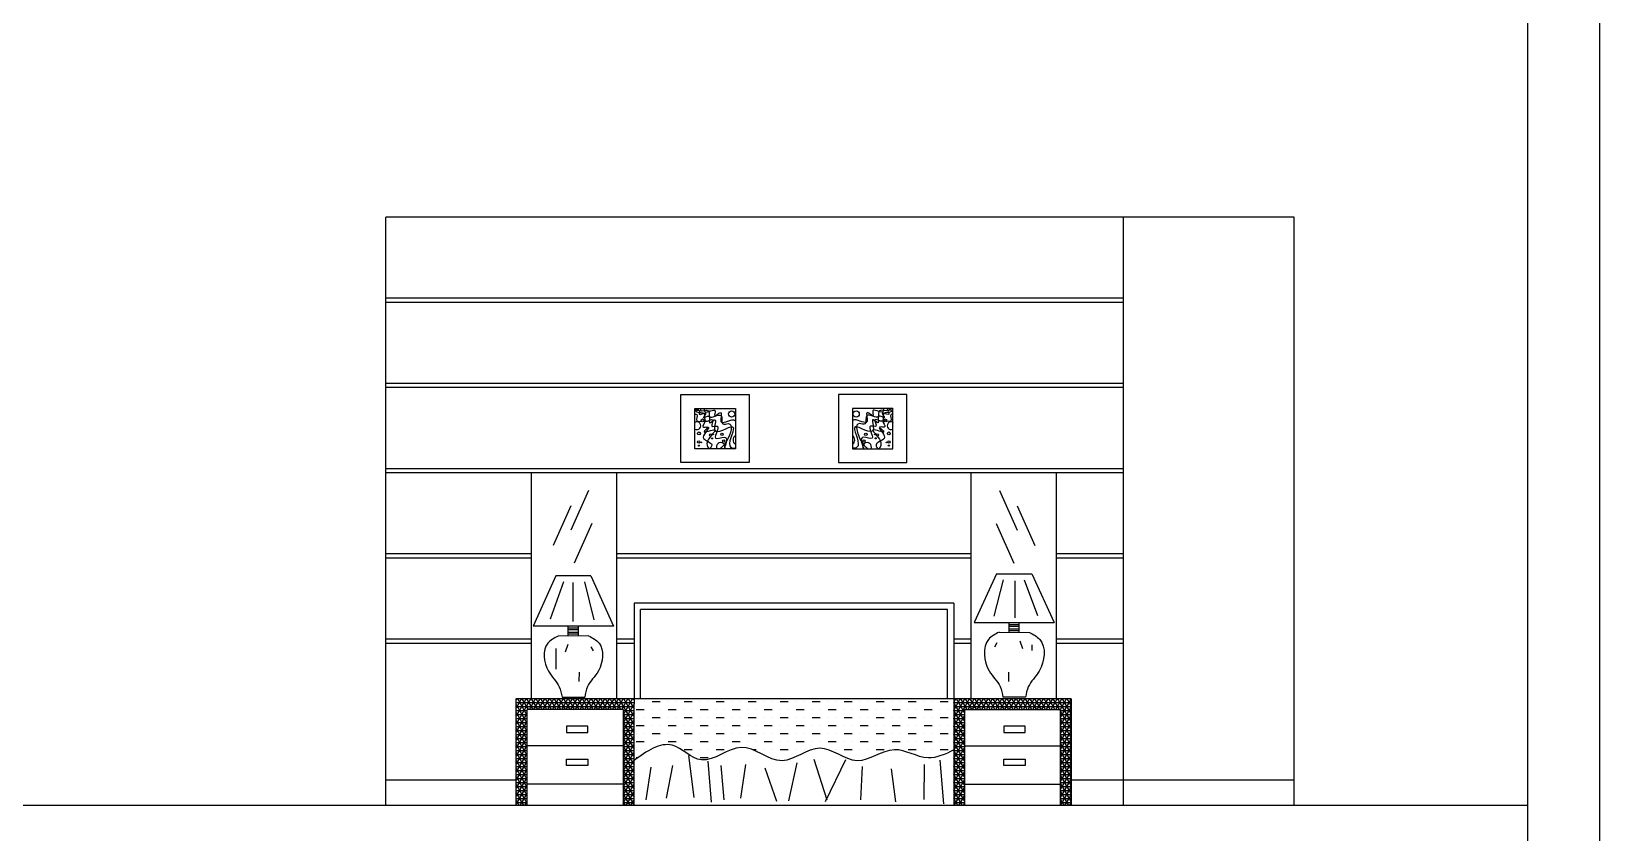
# Model space of a CAD drawing. Header units: inches. Extents: x 8.9 to 51.4, y 11.8 to 36.6.
# Drawn here: x 22.56 to 29.92, y 16.94 to 20.7 of the extents above; entities that cross this region are included whole.
import ezdxf

# ---------------------------------------------------------------- set-up
doc = ezdxf.new("R2010")
doc.units = ezdxf.units.IN
doc.header["$MEASUREMENT"] = 0
for name, color, linetype in [('02', 2, 'Continuous'), ('1', 1, 'Continuous'), ('4', 4, 'Continuous'), ('8', 8, 'Continuous'), ('kadrbm', 4, 'Continuous')]:
    doc.layers.add(name, color=color, linetype=linetype)

# ---------------------------------------------------------------- blocks, each defined once
blk = doc.blocks.new('kadrbm')
at = {"layer": 'kadrbm', "color": 4}
blk.add_lwpolyline([(0, 0), (0, 24.7972), (21, 24.7972), (21, 0), (0, 0)], close=True, dxfattribs=at)
blk.add_lwpolyline([(20.6631, 0.3257), (20.6631, 24.4603), (0.3369, 24.4603), (0.3369, 0.3257), (20.6631, 0.3257)], dxfattribs=at)

msp = doc.modelspace()

# ---------------------------------------------------------------- hatches: boundary and pattern name
at = {"layer": '8'}
h = msp.add_hatch(dxfattribs=at)
h.set_pattern_fill('NET3', color=256, scale=0.15, style=0)
h.set_pattern_definition([(180, (-12.460551, -18.132094), (0, 0.01875), []), (120, (-12.460551, -18.132094), (0.016237976, 0.009375), []), (60, (-12.460551, -18.132094), (0.016237976, -0.009375), [])])
h.paths.add_polyline_path([(26.9396, 17.5153), (26.9396, 17.0653), (26.8896, 17.0653), (26.8896, 17.5653), (27.4396, 17.5653), (27.4396, 17.0653), (27.3896, 17.0653), (27.3896, 17.5153)])
h.paths.add_polyline_path([(24.8896, 17.5153), (24.8896, 17.0653), (24.8396, 17.0653), (24.8396, 17.5653), (25.3896, 17.5653), (25.3896, 17.0653), (25.3396, 17.0653), (25.3396, 17.5153)])

# ---------------------------------------------------------------- linework, layer by layer
at = {"layer": '02'}
for p, q in [((27.686, 19.4453), (24.226, 19.4453)), ((27.686, 19.4253), (24.226, 19.4253)), ((27.686, 19.0453), (24.226, 19.0453)), ((27.686, 19.0253), (24.226, 19.0253)), ((25.6757, 18.9282), (25.8657, 18.9282)), ((25.6757, 18.7387), (25.6757, 18.9282)), ((25.8657, 18.9282), (25.8657, 18.7387)), ((26.6045, 18.9282), (26.4145, 18.9282)), ((26.4145, 18.9282), (26.4145, 18.7387)), ((26.6045, 18.7387), (26.6045, 18.9282)), ((25.8657, 18.7387), (25.6757, 18.7387)), ((26.4145, 18.7387), (26.6045, 18.7387)), ((27.686, 18.6453), (24.226, 18.6453)), ((27.686, 18.6253), (24.226, 18.6253)), ((24.9096, 18.2453), (24.226, 18.2453)), ((26.9706, 18.2453), (25.3096, 18.2453)), ((27.686, 18.2453), (27.3706, 18.2453)), ((24.9096, 18.2253), (24.226, 18.2253)), ((26.9706, 18.2253), (25.3096, 18.2253)), ((27.686, 18.2253), (27.3706, 18.2253)), ((25.0597, 18.1154), (24.9976, 17.94)), ((25.1039, 18.1112), (25.1039, 17.9284)), ((25.1575, 18.1154), (25.2018, 17.9358)), ((27.1217, 18.1241), (27.0775, 17.953)), ((27.1754, 18.1199), (27.1754, 17.9457)), ((27.2196, 18.1241), (27.2817, 17.9573)), ((25.1301, 17.898), (25.0821, 17.898)), ((25.1301, 17.89), (25.0821, 17.89)), ((25.1301, 17.877), (25.0821, 17.8768)), ((25.1301, 17.869), (25.0821, 17.8688)), ((27.1491, 17.9153), (27.1971, 17.9153)), ((27.1491, 17.9073), (27.1971, 17.9073)), ((27.1491, 17.8943), (27.1971, 17.894)), ((27.1491, 17.8863), (27.1971, 17.886)), ((24.9096, 17.8453), (24.226, 17.8453)), ((24.9096, 17.8253), (24.226, 17.8253)), ((25.0239, 17.8022), (25.0239, 17.7057)), ((25.0797, 17.8211), (25.067, 17.7854)), ((25.1881, 17.8106), (25.1986, 17.7906)), ((25.3906, 17.8453), (25.3096, 17.8453)), ((25.3906, 17.8253), (25.3096, 17.8253)), ((26.9706, 17.8453), (26.8896, 17.8453)), ((26.9706, 17.8253), (26.8896, 17.8253)), ((27.0912, 17.8279), (27.0806, 17.8079)), ((27.1996, 17.8384), (27.2122, 17.8027)), ((27.2553, 17.8195), (27.2553, 17.7921)), ((27.686, 17.8453), (27.3706, 17.8453)), ((27.686, 17.8253), (27.3706, 17.8253)), ((25.1333, 17.691), (25.1323, 17.6479)), ((27.1459, 17.691), (27.1469, 17.6479)), ((25.3396, 17.5153), (24.8896, 17.5153)), ((24.8896, 17.0653), (24.8896, 17.5153)), ((25.3396, 17.5153), (25.3396, 17.0653)), ((25.4003, 17.5513), (25.4003, 17.5513)), ((25.4378, 17.5138), (25.4003, 17.5138)), ((25.4378, 17.5513), (25.4378, 17.5513)), ((25.5128, 17.5513), (25.4753, 17.5513)), ((25.4753, 17.5138), (25.4753, 17.5138)), ((25.5128, 17.5138), (25.5128, 17.5138)), ((25.5503, 17.5513), (25.5503, 17.5513)), ((25.5878, 17.5138), (25.5503, 17.5138)), ((25.5878, 17.5513), (25.5878, 17.5513)), ((25.6628, 17.5513), (25.6253, 17.5513)), ((25.6253, 17.5138), (25.6253, 17.5138)), ((25.6628, 17.5138), (25.6628, 17.5138)), ((25.7003, 17.5513), (25.7003, 17.5513)), ((25.7378, 17.5138), (25.7003, 17.5138)), ((25.7378, 17.5513), (25.7378, 17.5513)), ((25.8128, 17.5513), (25.7753, 17.5513)), ((25.7753, 17.5138), (25.7753, 17.5138)), ((25.8128, 17.5138), (25.8128, 17.5138)), ((25.8503, 17.5513), (25.8503, 17.5513)), ((25.8878, 17.5138), (25.8503, 17.5138)), ((25.8878, 17.5513), (25.8878, 17.5513)), ((25.9628, 17.5513), (25.9253, 17.5513)), ((25.9253, 17.5138), (25.9253, 17.5138)), ((25.9628, 17.5138), (25.9628, 17.5138)), ((26.0003, 17.5513), (26.0003, 17.5513)), ((26.0378, 17.5138), (26.0003, 17.5138)), ((26.0378, 17.5513), (26.0378, 17.5513)), ((26.1128, 17.5513), (26.0753, 17.5513)), ((26.0753, 17.5138), (26.0753, 17.5138)), ((26.1128, 17.5138), (26.1128, 17.5138)), ((26.1503, 17.5513), (26.1503, 17.5513)), ((26.1878, 17.5138), (26.1503, 17.5138)), ((26.1878, 17.5513), (26.1878, 17.5513)), ((26.2628, 17.5513), (26.2253, 17.5513)), ((26.2253, 17.5138), (26.2253, 17.5138)), ((26.2628, 17.5138), (26.2628, 17.5138)), ((26.3003, 17.5513), (26.3003, 17.5513)), ((26.3378, 17.5138), (26.3003, 17.5138)), ((26.3378, 17.5513), (26.3378, 17.5513)), ((26.4128, 17.5513), (26.3753, 17.5513)), ((26.3753, 17.5138), (26.3753, 17.5138)), ((26.4128, 17.5138), (26.4128, 17.5138)), ((26.4503, 17.5513), (26.4503, 17.5513)), ((26.4878, 17.5138), (26.4503, 17.5138)), ((26.4878, 17.5513), (26.4878, 17.5513)), ((26.5628, 17.5513), (26.5253, 17.5513)), ((26.5253, 17.5138), (26.5253, 17.5138)), ((26.5628, 17.5138), (26.5628, 17.5138)), ((26.6003, 17.5513), (26.6003, 17.5513)), ((26.6378, 17.5138), (26.6003, 17.5138)), ((26.6378, 17.5513), (26.6378, 17.5513)), ((26.7128, 17.5513), (26.6753, 17.5513)), ((26.6753, 17.5138), (26.6753, 17.5138)), ((26.7128, 17.5138), (26.7128, 17.5138)), ((26.7503, 17.5513), (26.7503, 17.5513)), ((26.7878, 17.5138), (26.7503, 17.5138)), ((26.7878, 17.5513), (26.7878, 17.5513)), ((26.8628, 17.5513), (26.8253, 17.5513)), ((26.8253, 17.5138), (26.8253, 17.5138)), ((26.8628, 17.5138), (26.8628, 17.5138)), ((26.9396, 17.5153), (27.3896, 17.5153)), ((26.9396, 17.5153), (26.9396, 17.0653)), ((27.3896, 17.0653), (27.3896, 17.5153)), ((25.4003, 17.4763), (25.4003, 17.4763)), ((25.4378, 17.4388), (25.4003, 17.4388)), ((25.4378, 17.4763), (25.4378, 17.4763)), ((25.5128, 17.4763), (25.4753, 17.4763)), ((25.4753, 17.4388), (25.4753, 17.4388)), ((25.5128, 17.4388), (25.5128, 17.4388)), ((25.5503, 17.4763), (25.5503, 17.4763)), ((25.5878, 17.4388), (25.5503, 17.4388)), ((25.5878, 17.4763), (25.5878, 17.4763)), ((25.6628, 17.4763), (25.6253, 17.4763)), ((25.6253, 17.4388), (25.6253, 17.4388)), ((25.6628, 17.4388), (25.6628, 17.4388)), ((25.7003, 17.4763), (25.7003, 17.4763)), ((25.7378, 17.4388), (25.7003, 17.4388)), ((25.7378, 17.4763), (25.7378, 17.4763)), ((25.8128, 17.4763), (25.7753, 17.4763)), ((25.7753, 17.4388), (25.7753, 17.4388)), ((25.8128, 17.4388), (25.8128, 17.4388)), ((25.8503, 17.4763), (25.8503, 17.4763)), ((25.8878, 17.4388), (25.8503, 17.4388)), ((25.8878, 17.4763), (25.8878, 17.4763)), ((25.9628, 17.4763), (25.9253, 17.4763)), ((25.9253, 17.4388), (25.9253, 17.4388)), ((25.9628, 17.4388), (25.9628, 17.4388)), ((26.0003, 17.4763), (26.0003, 17.4763)), ((26.0378, 17.4388), (26.0003, 17.4388)), ((26.0378, 17.4763), (26.0378, 17.4763)), ((26.1128, 17.4763), (26.0753, 17.4763)), ((26.0753, 17.4388), (26.0753, 17.4388)), ((26.1128, 17.4388), (26.1128, 17.4388)), ((26.1503, 17.4763), (26.1503, 17.4763)), ((26.1878, 17.4388), (26.1503, 17.4388)), ((26.1878, 17.4763), (26.1878, 17.4763)), ((26.2628, 17.4763), (26.2253, 17.4763)), ((26.2253, 17.4388), (26.2253, 17.4388)), ((26.2628, 17.4388), (26.2628, 17.4388)), ((26.3003, 17.4763), (26.3003, 17.4763)), ((26.3378, 17.4388), (26.3003, 17.4388)), ((26.3378, 17.4763), (26.3378, 17.4763)), ((26.4128, 17.4763), (26.3753, 17.4763)), ((26.3753, 17.4388), (26.3753, 17.4388)), ((26.4128, 17.4388), (26.4128, 17.4388)), ((26.4503, 17.4763), (26.4503, 17.4763)), ((26.4878, 17.4388), (26.4503, 17.4388)), ((26.4878, 17.4763), (26.4878, 17.4763)), ((26.5628, 17.4763), (26.5253, 17.4763)), ((26.5253, 17.4388), (26.5253, 17.4388)), ((26.5628, 17.4388), (26.5628, 17.4388)), ((26.6003, 17.4763), (26.6003, 17.4763)), ((26.6378, 17.4388), (26.6003, 17.4388)), ((26.6378, 17.4763), (26.6378, 17.4763)), ((26.7128, 17.4763), (26.6753, 17.4763)), ((26.6753, 17.4388), (26.6753, 17.4388)), ((26.7128, 17.4388), (26.7128, 17.4388)), ((26.7503, 17.4763), (26.7503, 17.4763)), ((26.7878, 17.4388), (26.7503, 17.4388)), ((26.7878, 17.4763), (26.7878, 17.4763)), ((26.8628, 17.4763), (26.8253, 17.4763)), ((26.8253, 17.4388), (26.8253, 17.4388)), ((26.8628, 17.4388), (26.8628, 17.4388)), ((25.4003, 17.4013), (25.4003, 17.4013)), ((25.4378, 17.3638), (25.4003, 17.3638)), ((25.4378, 17.4013), (25.4378, 17.4013)), ((25.5128, 17.4013), (25.4753, 17.4013)), ((25.4753, 17.3638), (25.4753, 17.3638)), ((25.5128, 17.3638), (25.5128, 17.3638)), ((25.5503, 17.4013), (25.5503, 17.4013)), ((25.5878, 17.3638), (25.5503, 17.3638)), ((25.5878, 17.4013), (25.5878, 17.4013)), ((25.6628, 17.4013), (25.6253, 17.4013)), ((25.6253, 17.3638), (25.6253, 17.3638)), ((25.6628, 17.3638), (25.6628, 17.3638)), ((25.7003, 17.4013), (25.7003, 17.4013)), ((25.7378, 17.3638), (25.7003, 17.3638)), ((25.7378, 17.4013), (25.7378, 17.4013)), ((25.8128, 17.4013), (25.7753, 17.4013)), ((25.7753, 17.3638), (25.7753, 17.3638)), ((25.8128, 17.3638), (25.8128, 17.3638)), ((25.8503, 17.4013), (25.8503, 17.4013)), ((25.8878, 17.3638), (25.8503, 17.3638)), ((25.8878, 17.4013), (25.8878, 17.4013)), ((25.9628, 17.4013), (25.9253, 17.4013)), ((25.9253, 17.3638), (25.9253, 17.3638)), ((25.9628, 17.3638), (25.9628, 17.3638)), ((26.0003, 17.4013), (26.0003, 17.4013)), ((26.0378, 17.3638), (26.0003, 17.3638)), ((26.0378, 17.4013), (26.0378, 17.4013)), ((26.1128, 17.4013), (26.0753, 17.4013)), ((26.0753, 17.3638), (26.0753, 17.3638)), ((26.1128, 17.3638), (26.1128, 17.3638)), ((26.1503, 17.4013), (26.1503, 17.4013)), ((26.1878, 17.3638), (26.1503, 17.3638)), ((26.1878, 17.4013), (26.1878, 17.4013)), ((26.2628, 17.4013), (26.2253, 17.4013)), ((26.2253, 17.3638), (26.2253, 17.3638)), ((26.2628, 17.3638), (26.2628, 17.3638)), ((26.3003, 17.4013), (26.3003, 17.4013)), ((26.3378, 17.3638), (26.3003, 17.3638)), ((26.3378, 17.4013), (26.3378, 17.4013)), ((26.4128, 17.4013), (26.3753, 17.4013)), ((26.3753, 17.3638), (26.3753, 17.3638)), ((26.4128, 17.3638), (26.4128, 17.3638)), ((26.4503, 17.4013), (26.4503, 17.4013)), ((26.4878, 17.3638), (26.4503, 17.3638)), ((26.4878, 17.4013), (26.4878, 17.4013)), ((26.5628, 17.4013), (26.5253, 17.4013)), ((26.5253, 17.3638), (26.5253, 17.3638)), ((26.5628, 17.3638), (26.5628, 17.3638)), ((26.6003, 17.4013), (26.6003, 17.4013)), ((26.6378, 17.3638), (26.6003, 17.3638)), ((26.6378, 17.4013), (26.6378, 17.4013)), ((26.7128, 17.4013), (26.6753, 17.4013)), ((26.6753, 17.3638), (26.6753, 17.3638)), ((26.7128, 17.3638), (26.7128, 17.3638)), ((26.7503, 17.4013), (26.7503, 17.4013)), ((26.7878, 17.3638), (26.7503, 17.3638)), ((26.7878, 17.4013), (26.7878, 17.4013)), ((26.8628, 17.4013), (26.8253, 17.4013)), ((26.8253, 17.3638), (26.8253, 17.3638)), ((26.8628, 17.3638), (26.8628, 17.3638)), ((25.3396, 17.3453), (24.8896, 17.3453)), ((25.4003, 17.3263), (25.4003, 17.3263)), ((25.4078, 17.2888), (25.4003, 17.2888)), ((25.4378, 17.3263), (25.4378, 17.3263)), ((25.6628, 17.3263), (25.6253, 17.3263)), ((25.6465, 17.3006), (25.6709, 17.1038)), ((25.7003, 17.3263), (25.7003, 17.3263)), ((25.7378, 17.2888), (25.7003, 17.2888)), ((25.7378, 17.3263), (25.7378, 17.3263)), ((25.8128, 17.3263), (25.7753, 17.3263)), ((25.9628, 17.3263), (25.9484, 17.3263)), ((26.0003, 17.3263), (26.0003, 17.3263)), ((26.0378, 17.3263), (26.0378, 17.3263)), ((26.1128, 17.3263), (26.0753, 17.3263)), ((26.1503, 17.3263), (26.1503, 17.3263)), ((26.1878, 17.3263), (26.1878, 17.3263)), ((26.2332, 17.2824), (26.2941, 17.0917)), ((26.3814, 17.2803), (26.286, 17.0835)), ((26.3003, 17.3263), (26.3003, 17.3263)), ((26.3378, 17.3263), (26.3378, 17.3263)), ((26.4128, 17.3263), (26.3753, 17.3263)), ((26.4503, 17.3263), (26.4503, 17.3263)), ((26.4878, 17.3263), (26.4878, 17.3263)), ((26.5628, 17.3263), (26.5253, 17.3263)), ((26.6003, 17.3263), (26.6003, 17.3263)), ((26.6378, 17.3263), (26.6378, 17.3263)), ((26.7128, 17.3263), (26.6753, 17.3263)), ((26.7503, 17.3263), (26.7503, 17.3263)), ((26.7878, 17.3263), (26.7878, 17.3263)), ((26.8628, 17.3263), (26.8253, 17.3263)), ((26.9396, 17.3453), (27.3896, 17.3453)), ((25.4699, 17.2458), (25.4456, 17.0917)), ((25.5714, 17.254), (25.541, 17.0998)), ((25.7364, 17.2737), (25.7527, 17.081)), ((25.7968, 17.254), (25.811, 17.0917)), ((25.9125, 17.258), (25.8901, 17.0998)), ((26.0038, 17.2418), (26.0586, 17.0856)), ((26.154, 17.2661), (26.1155, 17.0876)), ((26.4606, 17.2479), (26.4525, 17.0917)), ((26.5966, 17.2377), (26.6169, 17.0835)), ((26.7509, 17.258), (26.7488, 17.0937)), ((26.824, 17.2783), (26.8422, 17.0734)), ((28.6102, 17.0653), (23.9714, 17.0653))]:
    msp.add_line(p, q, dxfattribs=at)
for points in [[(25.0746, 17.4078), (25.1746, 17.4078), (25.1746, 17.4378), (25.0746, 17.4378)], [(27.1246, 17.4078), (27.2246, 17.4078), (27.2246, 17.4378), (27.1246, 17.4378)], [(25.0746, 17.2828), (25.1746, 17.2828), (25.1746, 17.2528), (25.0746, 17.2528)], [(27.1246, 17.2828), (27.2246, 17.2828), (27.2246, 17.2528), (27.1246, 17.2528)]]:
    msp.add_lwpolyline(points, close=True, dxfattribs=at)
for centre, radius in [((25.8482, 18.902), 0.0145), ((26.432, 18.902), 0.0145), ((25.7116, 18.8717), 0.00671), ((26.5686, 18.8717), 0.00671), ((25.6948, 18.8107), 0.00671), ((25.6937, 18.7709), 0.00526), ((25.6948, 18.7534), 0.00263), ((25.7061, 18.7689), 0.00155), ((25.7492, 18.8032), 0.00526), ((25.7571, 18.7875), 0.00263), ((25.7614, 18.8062), 0.00155), ((25.8029, 18.8066), 0.00589), ((25.8111, 18.7751), 0.00532), ((26.4691, 18.7751), 0.00532), ((26.4774, 18.8066), 0.00589), ((26.5188, 18.8062), 0.00155), ((26.5232, 18.7875), 0.00263), ((26.531, 18.8032), 0.00526), ((26.5741, 18.7689), 0.00155), ((26.5855, 18.8107), 0.00671), ((26.5865, 18.7709), 0.00526), ((26.5855, 18.7534), 0.00263)]:
    msp.add_circle(centre, radius, dxfattribs=at)
for centre, radius, start, end in [((25.6844, 18.8468), 0.0186, 242.05431, 117.94569), ((26.5958, 18.8468), 0.0186, 62.05431, 297.94569), ((25.7971, 18.7477), 0.0202, 333.39164, 206.60836), ((25.8787, 18.7797), 0.024, 122.80985, 237.19015), ((26.4015, 18.7797), 0.024, 302.80985, 57.19015), ((26.4832, 18.7477), 0.0202, 333.39164, 206.60836)]:
    msp.add_arc(centre, radius, start, end, dxfattribs=at)
for points, knots in [([(25.6757, 18.9282), (25.6852, 18.9271), (25.7001, 18.9254), (25.6745, 18.9178), (25.7054, 18.9226), (25.6828, 18.8871), (25.7435, 18.9217), (25.7013, 18.87), (25.7572, 18.9107), (25.7325, 18.8411), (25.7871, 18.8991), (25.7384, 18.7761), (25.9043, 18.8945), (25.8165, 18.7518), (25.8527, 18.7414), (25.8657, 18.7411)], [0, 0, 0, 0, 16.280715, 25.684268, 39.189113, 55.433844, 86.229791, 109.286605, 136.176087, 167.785543, 195.619096, 243.324653, 329.511929, 419.228211, 453.740465, 453.740465, 453.740465, 453.740465]), ([(25.6757, 18.9014), (25.6793, 18.9015), (25.6942, 18.9007), (25.6676, 18.8516), (25.7426, 18.8833), (25.6985, 18.8339), (25.7656, 18.8505), (25.6823, 18.7829), (25.7642, 18.7694), (25.7534, 18.7474), (25.7464, 18.7387)], [39.647024, 39.647024, 39.647024, 39.647024, 48.838279, 79.378652, 116.670814, 143.24767, 167.197718, 219.70796, 269.20604, 297.36347, 297.36347, 297.36347, 297.36347]), ([(25.6761, 18.9275), (25.6783, 18.9209), (25.6846, 18.9023), (25.733, 18.9189), (25.7092, 18.8484), (25.7784, 18.8938), (25.7408, 18.8345), (25.8073, 18.8586), (25.7453, 18.7682), (25.8362, 18.809), (25.8248, 18.7684), (25.8125, 18.7387)], [0, 0, 0, 0, 18.819499, 52.903495, 89.763671, 125.722509, 155.844007, 180.691215, 236.543519, 276.832825, 339.461592, 339.461592, 339.461592, 339.461592]), ([(25.7033, 18.9282), (25.7024, 18.9251), (25.6974, 18.9077), (25.7506, 18.9334), (25.7334, 18.8654), (25.8161, 18.924), (25.7932, 18.8431), (25.8624, 18.8732), (25.8355, 18.7792), (25.8046, 18.7474), (25.7928, 18.7387)], [36.964321, 36.964321, 36.964321, 36.964321, 45.354781, 82.707896, 110.025304, 163.715199, 204.691316, 230.545645, 310.953258, 357.102392, 357.102392, 357.102392, 357.102392]), ([(25.7198, 18.9282), (25.7197, 18.9213), (25.7214, 18.8967), (25.7832, 18.9389), (25.7594, 18.8795), (25.8124, 18.9311), (25.7786, 18.834), (25.8421, 18.8811), (25.863, 18.8723), (25.8657, 18.8704)], [63.32945, 63.32945, 63.32945, 63.32945, 80.431513, 127.379737, 148.452704, 178.341109, 219.404104, 278.986817, 289.09555, 289.09555, 289.09555, 289.09555]), ([(26.6045, 18.9282), (26.5951, 18.9271), (26.5802, 18.9254), (26.6057, 18.9178), (26.5748, 18.9226), (26.5975, 18.8871), (26.5368, 18.9217), (26.5789, 18.87), (26.5231, 18.9107), (26.5477, 18.8411), (26.4931, 18.8991), (26.5418, 18.7761), (26.3759, 18.8945), (26.4637, 18.7518), (26.4276, 18.7414), (26.4145, 18.7411)], [0, 0, 0, 0, 16.280715, 25.684268, 39.189113, 55.433844, 86.229791, 109.286605, 136.176087, 167.785543, 195.619096, 243.324653, 329.511929, 419.228211, 453.740465, 453.740465, 453.740465, 453.740465]), ([(26.5604, 18.9282), (26.5605, 18.9213), (26.5589, 18.8967), (26.497, 18.9389), (26.5208, 18.8795), (26.4679, 18.9311), (26.5016, 18.834), (26.4381, 18.8811), (26.4172, 18.8723), (26.4145, 18.8704)], [63.32945, 63.32945, 63.32945, 63.32945, 80.431513, 127.379737, 148.452704, 178.341109, 219.404104, 278.986817, 289.09555, 289.09555, 289.09555, 289.09555]), ([(26.577, 18.9282), (26.5779, 18.9251), (26.5828, 18.9077), (26.5296, 18.9334), (26.5469, 18.8654), (26.4641, 18.924), (26.4871, 18.8431), (26.4179, 18.8732), (26.4447, 18.7792), (26.4757, 18.7474), (26.4875, 18.7387)], [36.964321, 36.964321, 36.964321, 36.964321, 45.354781, 82.707896, 110.025304, 163.715199, 204.691316, 230.545645, 310.953258, 357.102392, 357.102392, 357.102392, 357.102392]), ([(26.6042, 18.9275), (26.6019, 18.9209), (26.5956, 18.9023), (26.5473, 18.9189), (26.571, 18.8484), (26.5019, 18.8938), (26.5395, 18.8345), (26.473, 18.8586), (26.535, 18.7682), (26.4441, 18.809), (26.4555, 18.7684), (26.4678, 18.7387)], [0, 0, 0, 0, 18.819499, 52.903495, 89.763671, 125.722509, 155.844007, 180.691215, 236.543519, 276.832825, 339.461592, 339.461592, 339.461592, 339.461592]), ([(26.6045, 18.9014), (26.6009, 18.9015), (26.586, 18.9007), (26.6126, 18.8516), (26.5377, 18.8833), (26.5817, 18.8339), (26.5146, 18.8505), (26.5979, 18.7829), (26.516, 18.7694), (26.5268, 18.7474), (26.5338, 18.7387)], [39.647024, 39.647024, 39.647024, 39.647024, 48.838279, 79.378652, 116.670814, 143.24767, 167.197718, 219.70796, 269.20604, 297.36347, 297.36347, 297.36347, 297.36347]), ([(25.7381, 18.8388), (25.7312, 18.8327), (25.6969, 18.8032), (25.8102, 18.8504), (25.722, 18.7806), (25.7328, 18.7478), (25.7425, 18.7387)], [0, 0, 0, 0, 27.677996, 78.243711, 142.573708, 180.158146, 180.158146, 180.158146, 180.158146]), ([(26.5421, 18.8388), (26.549, 18.8327), (26.5833, 18.8032), (26.4701, 18.8504), (26.5583, 18.7806), (26.5474, 18.7478), (26.5378, 18.7387)], [0, 0, 0, 0, 27.677996, 78.243711, 142.573708, 180.158146, 180.158146, 180.158146, 180.158146])]:
    msp.add_open_spline(points, degree=3, knots=knots, dxfattribs=at)
for points in [[(25.6762, 18.8613), (25.6765, 18.8609), (25.6762, 18.8609), (25.6757, 18.861)], [(26.6041, 18.8613), (26.6038, 18.8609), (26.604, 18.8609), (26.6045, 18.861)], [(25.8576, 18.7387), (25.8604, 18.7405), (25.8631, 18.7424), (25.8657, 18.7444)], [(26.4226, 18.7387), (26.4198, 18.7405), (26.4171, 18.7424), (26.4145, 18.7444)]]:
    msp.add_open_spline(points, degree=3, dxfattribs=at)
msp.add_spline([(26.8896, 17.3262), (26.7689, 17.2891), (26.6111, 17.3271), (26.4362, 17.2758), (26.2613, 17.3347), (26.0845, 17.2758), (25.8925, 17.3385), (25.7062, 17.2796), (25.5693, 17.348), (25.3895, 17.2756)], degree=3, dxfattribs=at)
at = {"layer": '1'}
for p, q in [((24.226, 17.0653), (24.226, 19.8253)), ((28.486, 19.8253), (24.226, 19.8253)), ((27.686, 17.0653), (27.686, 19.8253)), ((28.486, 17.0653), (28.486, 19.8253)), ((25.6107, 18.9937), (25.9307, 18.9937)), ((25.6107, 18.6737), (25.6107, 18.9937)), ((25.9307, 18.9937), (25.9307, 18.6737)), ((26.6695, 18.9937), (26.3495, 18.9937)), ((26.3495, 18.9937), (26.3495, 18.6737)), ((26.6695, 18.6737), (26.6695, 18.9937)), ((24.9096, 17.5653), (24.9096, 18.6253)), ((25.3096, 17.5653), (25.3096, 18.6253)), ((25.9307, 18.6737), (25.6107, 18.6737)), ((26.3495, 18.6737), (26.6695, 18.6737)), ((26.9706, 17.5653), (26.9706, 18.6253)), ((27.3706, 17.5653), (27.3706, 18.6253)), ((25.0236, 18.1428), (24.9182, 17.906)), ((25.1887, 18.1428), (25.0236, 18.1428)), ((25.1887, 18.1428), (25.2941, 17.906)), ((27.0905, 18.1515), (26.9851, 17.9233)), ((27.0905, 18.1515), (27.2556, 18.1515)), ((27.2556, 18.1515), (27.3611, 17.9233)), ((25.3906, 18.0153), (25.3896, 17.0653)), ((26.8896, 18.0153), (25.3906, 18.0153)), ((26.8596, 17.9853), (25.4206, 17.9853)), ((25.4206, 17.5653), (25.4206, 17.9853)), ((26.8596, 17.5653), (26.8596, 17.9853)), ((26.8896, 18.0153), (26.8896, 17.0653)), ((25.2941, 17.906), (24.9182, 17.906)), ((25.0821, 17.8609), (25.0821, 17.906)), ((25.1301, 17.8609), (25.1301, 17.906)), ((26.9851, 17.9233), (27.3611, 17.9233)), ((27.1018, 17.8785), (27.2444, 17.8778)), ((27.1018, 17.8785), (27.1018, 17.8785)), ((27.1491, 17.8782), (27.1491, 17.9233)), ((27.1971, 17.8782), (27.1971, 17.9233)), ((25.1775, 17.8612), (25.0348, 17.8605)), ((25.1775, 17.8612), (25.1775, 17.8612)), ((27.4396, 17.5653), (24.836, 17.5653)), ((24.836, 17.5647), (24.836, 17.0647)), ((25.0531, 17.574), (25.1592, 17.574)), ((27.2261, 17.574), (27.1201, 17.574)), ((27.4396, 17.5653), (27.4396, 17.0653)), ((24.836, 17.1853), (24.226, 17.1853)), ((25.3396, 17.1653), (24.8896, 17.1653)), ((26.9396, 17.1653), (27.3896, 17.1653)), ((28.486, 17.1853), (27.4396, 17.1853))]:
    msp.add_line(p, q, dxfattribs=at)
for points in [[(27.1018, 17.8785), (27.053, 17.845), (27.056, 17.6966), (27.1068, 17.6234), (27.1201, 17.574)], [(27.2444, 17.8778), (27.2932, 17.8443), (27.2902, 17.6959), (27.2393, 17.6228), (27.2261, 17.574)], [(25.0348, 17.8605), (24.986, 17.827), (24.9891, 17.6959), (25.0399, 17.6228), (25.0531, 17.574)], [(25.1775, 17.8612), (25.2263, 17.8277), (25.2232, 17.6966), (25.1724, 17.6234), (25.1592, 17.574)]]:
    msp.add_spline(points, degree=3, dxfattribs=at)
at = {"layer": '4'}
for p, q in [((25.1768, 18.5436), (25.094, 18.3574)), ((27.1034, 18.5436), (27.1862, 18.3574)), ((25.094, 18.4712), (25.0112, 18.2851)), ((27.1862, 18.4712), (27.269, 18.2851)), ((25.1923, 18.3885), (25.1096, 18.2023)), ((27.0879, 18.3885), (27.1707, 18.2023)), ((29.5811, 17.0653), (9.2549, 17.0653))]:
    msp.add_line(p, q, dxfattribs=at)

# ---------------------------------------------------------------- block references
at = {"layer": 'kadrbm'}
msp.add_blockref('kadrbm', (8.918, 11.83), dxfattribs=at)

doc.saveas('drawing.dxf')
